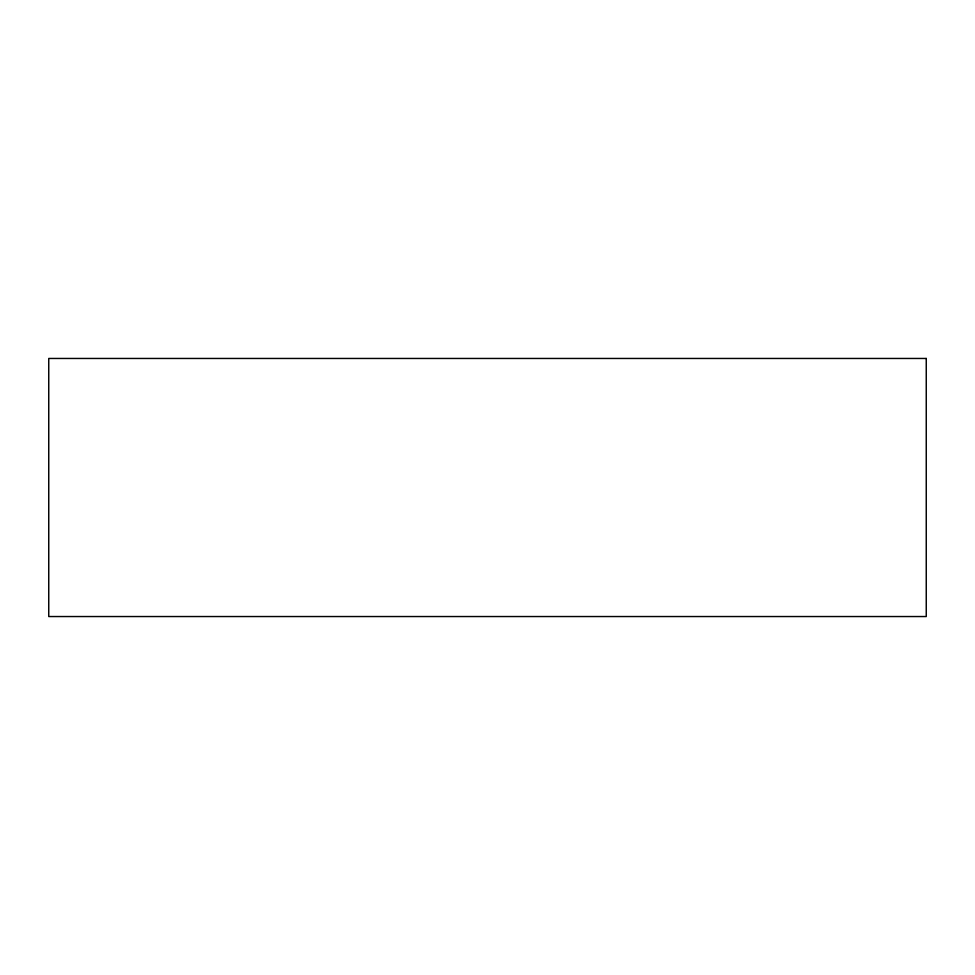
<?xml version="1.0" encoding="UTF-8"?>
<svg xmlns="http://www.w3.org/2000/svg" width="975" height="975" viewBox="0 0 975 975"><rect width="100%" height="100%" fill="white"/><g stroke="black" fill="none" stroke-linecap="round" stroke-linejoin="round"><path stroke-width="1.46" d="M926.25 358.459L48.75 358.459L48.75 616.541L926.25 616.541L926.25 358.459"/></g></svg>
